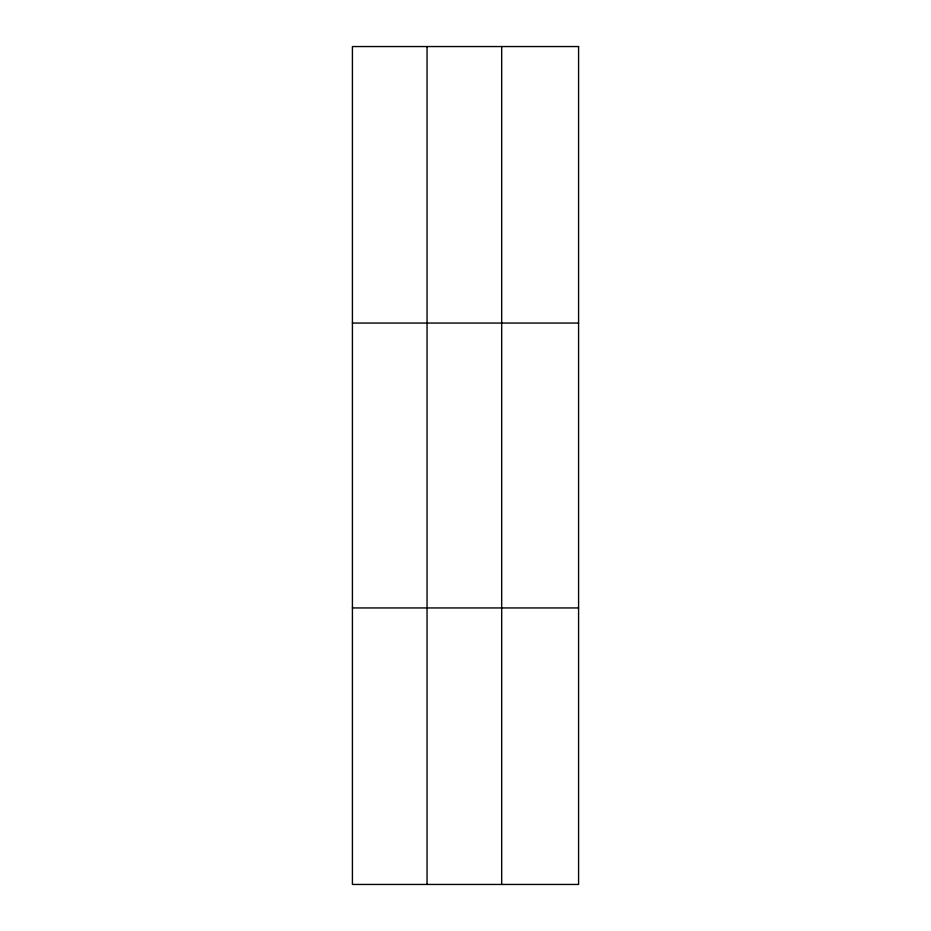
<?xml version="1.0" encoding="UTF-8"?>
<svg xmlns="http://www.w3.org/2000/svg" width="931" height="931" viewBox="0 0 931 931"><rect width="100%" height="100%" fill="white"/><g stroke="black" fill="none" stroke-linecap="round" stroke-linejoin="round"><path stroke-width="1.4" d="M427.05 46.55L427.05 884.45M501.681 46.55L501.681 884.45M352.418 323.057L578.582 323.057M352.418 607.943L578.582 607.943M578.582 46.55L578.582 884.45L352.418 884.45L352.418 46.55L578.582 46.55"/></g></svg>
